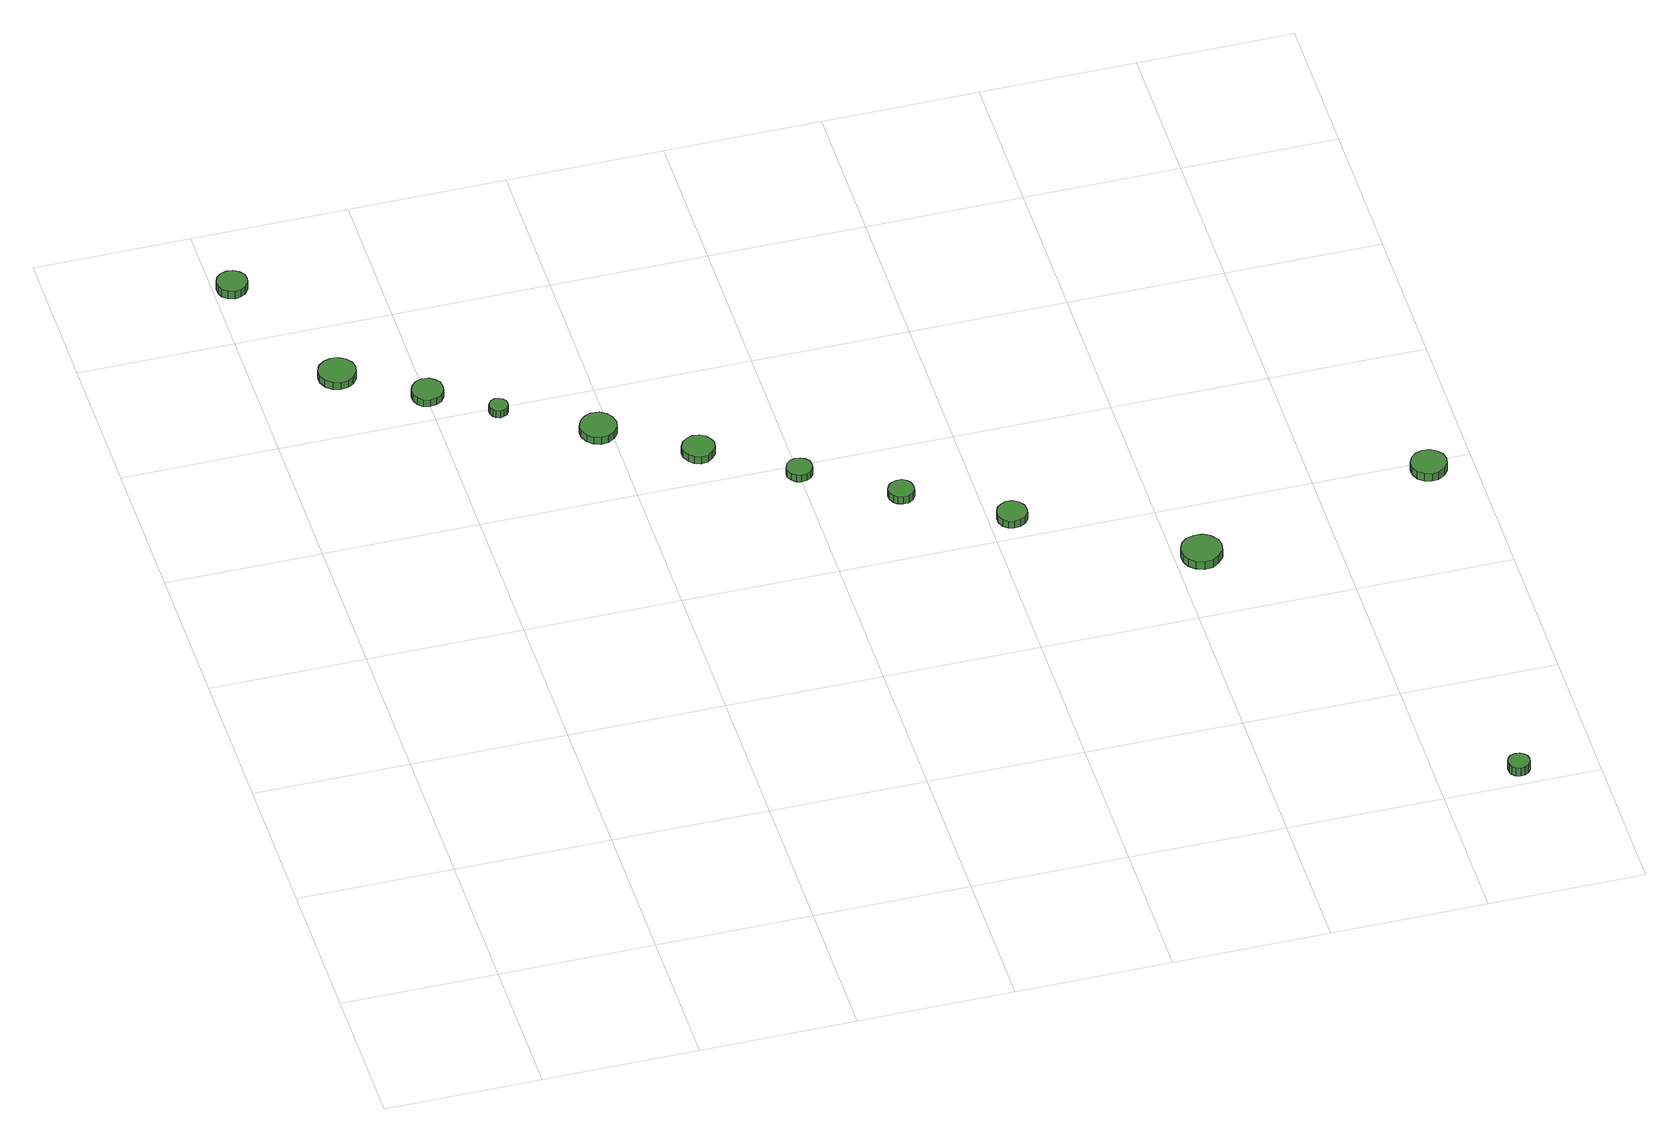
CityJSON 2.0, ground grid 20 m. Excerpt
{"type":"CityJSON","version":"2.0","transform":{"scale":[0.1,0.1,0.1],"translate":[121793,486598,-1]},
"CityObjects":{
"tree1":{"type":"SolitaryVegetationObject","attributes":{"function":"something"},"geometry":[{"type":"MultiSurface","lod":"1","boundaries":[[[0,1,2,3,4,5,6,7,8,9,10,11,12,13,14]],[[15,16,17,18,19,20,21,22,23,24,25,26,27,28,29]],[[0,29,28,1]],[[1,28,27,2]],[[2,27,26,3]],[[3,26,25,4]],[[4,25,24,5]],[[5,24,23,6]],[[6,23,22,7]],[[7,22,21,8]],[[8,21,20,9]],[[9,20,19,10]],[[10,19,18,11]],[[11,18,17,12]],[[12,17,16,13]],[[13,16,15,14]],[[14,15,29,0]]]}]},
"tree2":{"type":"SolitaryVegetationObject","attributes":{"function":"something"},"geometry":[{"type":"MultiSurface","lod":"1","boundaries":[[[30,31,32,33,34,35,36,37,38,39,40,41,42,43,44]],[[45,46,47,48,49,50,51,52,53,54,55,56,57,58,59]],[[30,59,58,31]],[[31,58,57,32]],[[32,57,56,33]],[[33,56,55,34]],[[34,55,54,35]],[[35,54,53,36]],[[36,53,52,37]],[[37,52,51,38]],[[38,51,50,39]],[[39,50,49,40]],[[40,49,48,41]],[[41,48,47,42]],[[42,47,46,43]],[[43,46,45,44]],[[44,45,59,30]]]}]},
"tree3":{"type":"SolitaryVegetationObject","attributes":{"function":"something"},"geometry":[{"type":"MultiSurface","lod":"1","boundaries":[[[60,61,62,63,64,65,66,67,68,69,70,71,72,73,74]],[[75,76,77,78,79,80,81,82,83,84,85,86,87,88,89]],[[60,89,88,61]],[[61,88,87,62]],[[62,87,86,63]],[[63,86,85,64]],[[64,85,84,65]],[[65,84,83,66]],[[66,83,82,67]],[[67,82,81,68]],[[68,81,80,69]],[[69,80,79,70]],[[70,79,78,71]],[[71,78,77,72]],[[72,77,76,73]],[[73,76,75,74]],[[74,75,89,60]]]}]},
"tree4":{"type":"SolitaryVegetationObject","attributes":{"function":"something"},"geometry":[{"type":"MultiSurface","lod":"1","boundaries":[[[90,91,92,93,94,95,96,97,98,99,100,101,102,103,104]],[[105,106,107,108,109,110,111,112,113,114,115,116,117,118,119]],[[90,119,118,91]],[[91,118,117,92]],[[92,117,116,93]],[[93,116,115,94]],[[94,115,114,95]],[[95,114,113,96]],[[96,113,112,97]],[[97,112,111,98]],[[98,111,110,99]],[[99,110,109,100]],[[100,109,108,101]],[[101,108,107,102]],[[102,107,106,103]],[[103,106,105,104]],[[104,105,119,90]]]}]},
"tree5":{"type":"SolitaryVegetationObject","attributes":{"function":"something"},"geometry":[{"type":"MultiSurface","lod":"1","boundaries":[[[120,121,122,123,124,125,126,127,128,129,130,131,132,133,134]],[[135,136,137,138,139,140,141,142,143,144,145,146,147,148,149]],[[120,149,148,121]],[[121,148,147,122]],[[122,147,146,123]],[[123,146,145,124]],[[124,145,144,125]],[[125,144,143,126]],[[126,143,142,127]],[[127,142,141,128]],[[128,141,140,129]],[[129,140,139,130]],[[130,139,138,131]],[[131,138,137,132]],[[132,137,136,133]],[[133,136,135,134]],[[134,135,149,120]]]}]},
"tree6":{"type":"SolitaryVegetationObject","attributes":{"function":"something"},"geometry":[{"type":"MultiSurface","lod":"1","boundaries":[[[150,151,152,153,154,155,156,157,158,159,160,161,162,163,164]],[[165,166,167,168,169,170,171,172,173,174,175,176,177,178,179]],[[150,179,178,151]],[[151,178,177,152]],[[152,177,176,153]],[[153,176,175,154]],[[154,175,174,155]],[[155,174,173,156]],[[156,173,172,157]],[[157,172,171,158]],[[158,171,170,159]],[[159,170,169,160]],[[160,169,168,161]],[[161,168,167,162]],[[162,167,166,163]],[[163,166,165,164]],[[164,165,179,150]]]}]},
"tree7":{"type":"SolitaryVegetationObject","attributes":{"function":"something"},"geometry":[{"type":"MultiSurface","lod":"1","boundaries":[[[180,181,182,183,184,185,186,187,188,189,190,191,192,193,194]],[[195,196,197,198,199,200,201,202,203,204,205,206,207,208,209]],[[180,209,208,181]],[[181,208,207,182]],[[182,207,206,183]],[[183,206,205,184]],[[184,205,204,185]],[[185,204,203,186]],[[186,203,202,187]],[[187,202,201,188]],[[188,201,200,189]],[[189,200,199,190]],[[190,199,198,191]],[[191,198,197,192]],[[192,197,196,193]],[[193,196,195,194]],[[194,195,209,180]]]}]},
"tree8":{"type":"SolitaryVegetationObject","attributes":{"function":"something"},"geometry":[{"type":"MultiSurface","lod":"1","boundaries":[[[210,211,212,213,214,215,216,217,218,219,220,221,222,223,224]],[[225,226,227,228,229,230,231,232,233,234,235,236,237,238,239]],[[210,239,238,211]],[[211,238,237,212]],[[212,237,236,213]],[[213,236,235,214]],[[214,235,234,215]],[[215,234,233,216]],[[216,233,232,217]],[[217,232,231,218]],[[218,231,230,219]],[[219,230,229,220]],[[220,229,228,221]],[[221,228,227,222]],[[222,227,226,223]],[[223,226,225,224]],[[224,225,239,210]]]}]},
"tree9":{"type":"SolitaryVegetationObject","attributes":{"function":"something"},"geometry":[{"type":"MultiSurface","lod":"1","boundaries":[[[240,241,242,243,244,245,246,247,248,249,250,251,252,253,254]],[[255,256,257,258,259,260,261,262,263,264,265,266,267,268,269]],[[240,269,268,241]],[[241,268,267,242]],[[242,267,266,243]],[[243,266,265,244]],[[244,265,264,245]],[[245,264,263,246]],[[246,263,262,247]],[[247,262,261,248]],[[248,261,260,249]],[[249,260,259,250]],[[250,259,258,251]],[[251,258,257,252]],[[252,257,256,253]],[[253,256,255,254]],[[254,255,269,240]]]}]},
"tree10":{"type":"SolitaryVegetationObject","attributes":{"function":"something"},"geometry":[{"type":"MultiSurface","lod":"1","boundaries":[[[270,271,272,273,274,275,276,277,278,279,280,281,282,283,284]],[[285,286,287,288,289,290,291,292,293,294,295,296,297,298,299]],[[270,299,298,271]],[[271,298,297,272]],[[272,297,296,273]],[[273,296,295,274]],[[274,295,294,275]],[[275,294,293,276]],[[276,293,292,277]],[[277,292,291,278]],[[278,291,290,279]],[[279,290,289,280]],[[280,289,288,281]],[[281,288,287,282]],[[282,287,286,283]],[[283,286,285,284]],[[284,285,299,270]]]}]},
"tree11":{"type":"SolitaryVegetationObject","attributes":{"function":"something"},"geometry":[{"type":"MultiSurface","lod":"1","boundaries":[[[300,301,302,303,304,305,306,307,308,309,310,311,312,313,314]],[[315,316,317,318,319,320,321,322,323,324,325,326,327,328,329]],[[300,329,328,301]],[[301,328,327,302]],[[302,327,326,303]],[[303,326,325,304]],[[304,325,324,305]],[[305,324,323,306]],[[306,323,322,307]],[[307,322,321,308]],[[308,321,320,309]],[[309,320,319,310]],[[310,319,318,311]],[[311,318,317,312]],[[312,317,316,313]],[[313,316,315,314]],[[314,315,329,300]]]}]},
"tree12":{"type":"SolitaryVegetationObject","attributes":{"function":"something"},"geometry":[{"type":"MultiSurface","lod":"1","boundaries":[[[330,331,332,333,334,335,336,337,338,339,340,341,342,343,344]],[[345,346,347,348,349,350,351,352,353,354,355,356,357,358,359]],[[330,359,358,331]],[[331,358,357,332]],[[332,357,356,333]],[[333,356,355,334]],[[334,355,354,335]],[[335,354,353,336]],[[336,353,352,337]],[[337,352,351,338]],[[338,351,350,339]],[[339,350,349,340]],[[340,349,348,341]],[[341,348,347,342]],[[342,347,346,343]],[[343,346,345,344]],[[344,345,359,330]]]}]}
},
"vertices":[
[43,1298,20],[42,1306,20],[37,1313,20],[30,1317,20],[22,1318,20],[14,1315,20],[8,1310,20],[5,1302,20],[5,1294,20],[8,1287,20],[14,1282,20],[22,1279,20],[30,1280,20],[37,1284,20],[42,1291,20],[42,1291,8],[37,1284,8],[30,1280,8],[22,1279,8],[14,1282,8],[8,1287,8],[5,1294,8],[5,1302,8],[8,1310,8],[14,1315,8],[22,1318,8],[30,1317,8],[37,1313,8],[42,1306,8],[43,1298,8],
[128,1108,19],[126,1117,19],[120,1125,19],[112,1130,19],[102,1131,19],[93,1128,19],[85,1122,19],[81,1113,19],[81,1103,19],[85,1094,19],[93,1087,19],[102,1084,19],[112,1085,19],[120,1090,19],[126,1098,19],[126,1098,8],[120,1090,8],[112,1085,8],[102,1084,8],[93,1087,8],[85,1094,8],[81,1103,8],[81,1113,8],[85,1122,8],[93,1128,8],[102,1131,8],[112,1130,8],[120,1125,8],[126,1117,8],[128,1108,8],
[221,1045,19],[220,1053,19],[215,1059,19],[208,1064,19],[199,1065,19],[191,1062,19],[185,1056,19],[182,1049,19],[182,1040,19],[185,1033,19],[191,1027,19],[199,1025,19],[208,1026,19],[215,1030,19],[220,1037,19],[220,1037,8],[215,1030,8],[208,1026,8],[199,1025,8],[191,1027,8],[185,1033,8],[182,1040,8],[182,1049,8],[185,1056,8],[191,1062,8],[199,1065,8],[208,1064,8],[215,1059,8],[220,1053,8],[221,1045,8],
[289,994,19],[288,999,19],[285,1003,19],[281,1005,19],[276,1006,19],[271,1004,19],[268,1001,19],[266,997,19],[266,992,19],[268,987,19],[271,984,19],[276,982,19],[281,983,19],[285,985,19],[288,989,19],[288,989,8],[285,985,8],[281,983,8],[276,982,8],[271,984,8],[268,987,8],[266,992,8],[266,997,8],[268,1001,8],[271,1004,8],[276,1006,8],[281,1005,8],[285,1003,8],[288,999,8],[289,994,8],
[408,925,19],[406,935,19],[400,943,19],[392,948,19],[382,949,19],[373,946,19],[366,939,19],[362,930,19],[362,921,19],[366,912,19],[373,905,19],[382,902,19],[392,903,19],[400,908,19],[406,916,19],[406,916,8],[400,908,8],[392,903,8],[382,902,8],[373,905,8],[366,912,8],[362,921,8],[362,930,8],[366,939,8],[373,946,8],[382,949,8],[392,948,8],[400,943,8],[406,935,8],[408,925,8],
[513,856,19],[511,864,19],[506,871,19],[499,875,19],[490,876,19],[482,873,19],[476,868,19],[472,860,19],[472,852,19],[476,844,19],[482,838,19],[490,835,19],[499,836,19],[506,841,19],[511,847,19],[511,847,8],[506,841,8],[499,836,8],[490,835,8],[482,838,8],[476,844,8],[472,852,8],[472,860,8],[476,868,8],[482,873,8],[490,876,8],[499,875,8],[506,871,8],[511,864,8],[513,856,8],
[617,786,19],[616,793,19],[612,798,19],[606,801,19],[599,802,19],[593,800,19],[588,796,19],[585,789,19],[585,783,19],[588,777,19],[593,772,19],[599,770,19],[606,771,19],[612,774,19],[616,779,19],[616,779,8],[612,774,8],[606,771,8],[599,770,8],[593,772,8],[588,777,8],[585,783,8],[585,789,8],[588,796,8],[593,800,8],[599,802,8],[606,801,8],[612,798,8],[616,793,8],[617,786,8],
[726,714,19],[725,721,19],[721,726,19],[715,730,19],[708,730,19],[702,728,19],[697,724,19],[694,718,19],[694,711,19],[697,704,19],[702,700,19],[708,698,19],[715,698,19],[721,702,19],[725,707,19],[725,707,8],[721,702,8],[715,698,8],[708,698,8],[702,700,8],[697,704,8],[694,711,8],[694,718,8],[697,724,8],[702,728,8],[708,730,8],[715,730,8],[721,726,8],[725,721,8],[726,714,8],
[848,638,19],[847,645,19],[842,652,19],[835,656,19],[827,657,19],[820,654,19],[814,649,19],[811,642,19],[811,634,19],[814,626,19],[820,621,19],[827,619,19],[835,620,19],[842,623,19],[847,630,19],[847,630,8],[842,623,8],[835,620,8],[827,619,8],[820,621,8],[814,626,8],[811,634,8],[811,642,8],[814,649,8],[820,654,8],[827,657,8],[835,656,8],[842,652,8],[847,645,8],[848,638,8],
[1058,503,26],[1056,513,26],[1049,522,26],[1040,527,26],[1029,528,26],[1019,525,26],[1011,518,26],[1007,508,26],[1007,497,26],[1011,488,26],[1019,481,26],[1029,477,26],[1040,478,26],[1049,484,26],[1056,492,26],[1056,492,14],[1049,484,14],[1040,478,14],[1029,477,14],[1019,481,14],[1011,488,14],[1007,497,14],[1007,508,14],[1011,518,14],[1019,525,14],[1029,528,14],[1040,527,14],[1049,522,14],[1056,513,14],[1058,503,14],
[1313,17,32],[1312,23,32],[1309,27,32],[1304,30,32],[1298,31,32],[1292,29,32],[1288,25,32],[1286,20,32],[1286,14,32],[1288,9,32],[1292,5,32],[1298,3,32],[1304,4,32],[1309,7,32],[1312,11,32],[1312,11,19],[1309,7,19],[1304,4,19],[1298,3,19],[1292,5,19],[1288,9,19],[1286,14,19],[1286,20,19],[1288,25,19],[1292,29,19],[1298,31,19],[1304,30,19],[1309,27,19],[1312,23,19],[1313,17,19],
[1364,577,29],[1362,587,29],[1356,594,29],[1348,599,29],[1339,600,29],[1330,597,29],[1323,591,29],[1319,582,29],[1319,573,29],[1323,564,29],[1330,558,29],[1339,555,29],[1348,556,29],[1356,561,29],[1362,568,29],[1362,568,17],[1356,561,17],[1348,556,17],[1339,555,17],[1330,558,17],[1323,564,17],[1319,573,17],[1319,582,17],[1323,591,17],[1330,597,17],[1339,600,17],[1348,599,17],[1356,594,17],[1362,587,17],[1364,577,17]
]}
